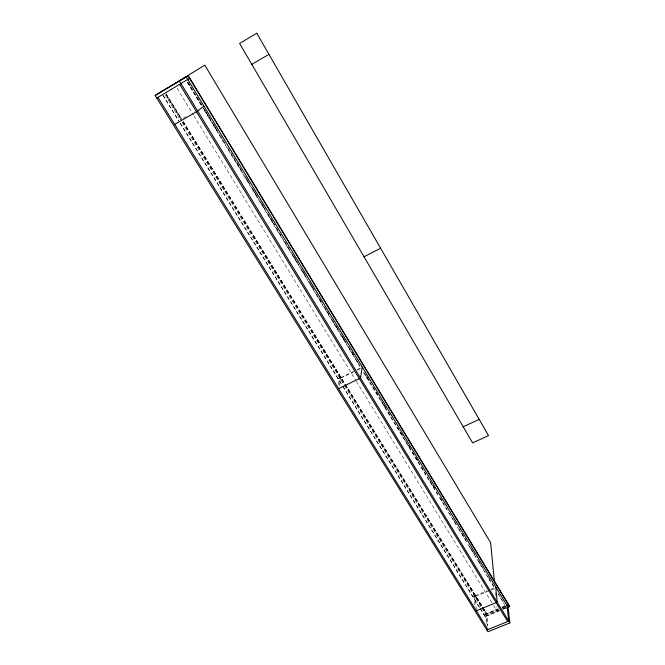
<?xml version="1.0" encoding="UTF-8"?>
<svg xmlns="http://www.w3.org/2000/svg" width="665" height="665" viewBox="0 0 665 665"><rect width="100%" height="100%" fill="white"/><g stroke="black" fill="none" stroke-linecap="round" stroke-linejoin="round"><path stroke-width="0.5" stroke-dasharray="3.33 2.49" d="M339.15 385.841L340.887 377.088L338.036 378.734L340.829 377.363M338.385 384.511L339.715 377.911M180.232 119.8L181.695 118.944L166.009 93.516M183.133 118.179L185.784 116.633M340.779 377.645L353.68 371.353M357.371 369.557L361.062 367.753M340.671 378.194L353.589 371.901M357.28 370.097L360.97 368.302L202.817 107.996M475.284 595.358L472.607 596.463L475.259 594.976L476.24 609.739M475.309 595.732L487.295 590.769M490.978 589.24L494.669 587.71L487.661 576.181M475.359 596.488L490.122 590.37M491.044 589.988L494.743 588.458L458.601 528.983M498.168 608.716L484.004 614.901L497.703 609.306M501.959 607.17L505.741 605.624M502.358 607.411L506.082 605.89M498.634 609.323L486.697 614.194L345.135 384.703M502.308 607.827L505.974 606.33M498.708 610.096L486.763 614.967L482.416 607.926M502.383 608.591L506.065 607.095L497.977 593.787M499.706 610.678L485.084 616.646L499.24 610.47M503.023 608.924L505.865 607.768M503.064 609.306L506.215 608.026M163.075 95.245L178.769 120.648M180.406 123.299L342.45 385.5M342.99 386.382L479.64 607.494M480.18 608.375L485.051 616.256M162.892 95.361L178.602 120.781M180.24 123.424L342.392 385.783M342.941 386.664L479.664 607.876M480.205 608.758L485.084 616.646M183.324 121.595L345.235 384.146M345.783 385.027L482.3 606.397M482.84 607.278L486.63 613.429L487.628 625.607M166.366 94.505L181.528 119.077M183.158 121.72L483.413 608.542M483.954 609.414L486.664 613.812M166.192 94.613L181.362 119.201L181.03 119.467L165.834 94.846M182.991 121.853L344.586 383.821M182.659 122.111L481.876 607.045M165.194 95.195L180.356 119.758M181.994 122.41L344.071 384.969M344.611 385.85L481.261 607.22M481.801 608.101L486.68 615.99L487.478 625.84M177.056 88.354L193.316 114.912M193.856 115.801L355.9 380.546M356.44 381.427L493.014 604.56M493.555 605.441L497.345 611.642L496.846 606.497M188.361 82.709L192.127 88.91M197.505 97.763L201.271 103.964M205.044 110.174L210.423 119.035M214.188 125.236L217.962 131.446M237.339 163.349L239.491 166.898M246.491 178.419L248.644 181.969M254.022 190.83L257.796 197.031M261.561 203.241L265.327 209.442M270.713 218.303L274.479 224.512M293.855 256.416L297.629 262.625M303.007 271.486L305.16 275.036M310.547 283.897L314.312 290.098M319.699 298.967L321.852 302.509M327.23 311.378L329.383 314.919M336.382 326.44L338.535 329.99M342.841 337.08L344.994 340.621M351.993 352.151L354.146 355.692M367.063 376.964L369.216 380.505M376.207 392.026L378.36 395.567M383.747 404.428L385.9 407.978M400.962 432.782L402.574 435.442M408.493 445.193L410.646 448.734M416.032 457.595L418.185 461.144M432.715 485.068L434.868 488.609M188.195 82.809L202.193 105.86M203.274 107.63L217.821 131.579M219.974 135.128L225.36 143.997M228.053 148.428L242.06 171.487M244.753 175.926L249.599 183.906M252.293 188.336L257.679 197.206M259.832 200.755L265.219 209.625M267.912 214.055L274.379 224.704M276.532 228.245L281.918 237.114M284.612 241.553L289.458 249.533M292.151 253.964L298.618 264.612M301.312 269.042L306.158 277.022M308.851 281.461L314.237 290.331M316.39 293.872L321.777 302.741M324.47 307.18L329.316 315.16M332.01 319.599L338.477 330.239M341.17 334.67L346.016 342.65M348.709 347.088L354.096 355.958M356.249 359.507L360.023 365.708M365.409 374.578L369.175 380.787M372.949 386.988L378.327 395.858M381.02 400.288L385.866 408.268M388.56 412.699L390.712 416.24M397.712 427.77L402.558 435.75M405.251 440.18L410.638 449.041M412.79 452.591L418.177 461.452M421.943 467.661L425.716 473.862M429.482 480.072L434.868 488.933M440.247 497.802L442.4 501.344M454.253 520.853L456.406 524.394M461.784 533.264L465.558 539.465M470.945 548.334L474.71 554.535M478.476 560.745L482.25 566.946M487.628 575.815L489.789 579.356M187.497 82.028L202.044 105.976M203.124 107.755L359.981 365.983M363.755 372.192L438.102 494.585M440.255 498.135L447.254 509.664M449.415 513.214L456.414 524.743M458.576 528.293L467.196 542.482M469.349 546.023L476.348 557.561M478.509 561.102L485.508 572.632M498.434 593.92L503.821 602.781M187.131 82.186L201.229 105.394M363.672 372.741L458.06 528.093M505.932 605.948L506.256 608.874M495.126 592.44L495.425 595.499M485.6 614.252L486.389 624.078M474.212 595.798L474.818 605.05"/><path stroke-width="1" d="M360.513 378.036L362.234 366.93M197.671 111.022L203.922 106.059M189.725 78.287L187.331 79.709M187.771 79.451L156.749 98.071M174.305 83.948L204.787 65.145L490.629 542.682L494.536 582.823M155.144 95.477L186.225 76.891L508.077 607.27L509.856 622.914L487.96 631.75L155.144 95.477L162.551 90.914M509.689 606.605L188.17 75.727L509.689 606.605L507.802 607.378M160.789 91.953L188.17 75.727M251.802 64.364L268.943 54.339M174.704 124.372L196.458 111.728M364.038 256.773L380.604 248.22M338.585 388.668L359.358 378.601M463.181 426.747L479.182 419.391M476.315 610.769L496.115 602.648M506.83 605.582L508.584 604.468M507.752 606.995L509.648 606.231M486.863 629.979L508.767 621.127L507.013 605.507M157.954 97.364L487.952 629.539M179.417 81.097L509.856 622.914M179.799 84.447L507.669 621.567M495.716 586.887L497.221 602.191M256.798 33.25L239.6 43.449L472.582 442.865L488.534 435.625L256.798 33.25"/></g></svg>
